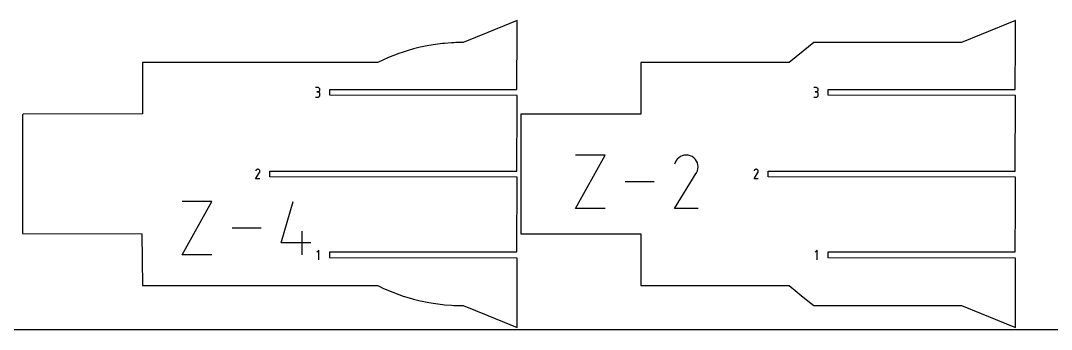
# Model space of a CAD drawing. Extents: x 0 to 3000, y 0 to 3000.
# Drawn here: x 831 to 1691, y 0 to 258 of the extents above; entities that cross this region are included whole.
import ezdxf

# ---------------------------------------------------------------- set-up
doc = ezdxf.new("R2010")
doc.units = 0

msp = doc.modelspace()

# ---------------------------------------------------------------- linework, layer by layer
at = {"layer": 'annotation', "color": 1}
for p, q in [((1078.87709, 201.890378), (1077.100594, 201.890378)), ((1078.87709, 198.337387), (1077.987588, 198.337387)), ((1077.987588, 198.337387), (1078.87709, 198.337387)), ((1079.196597, 201.8617), (1078.87709, 201.890378)), ((1078.87709, 198.337387), (1079.196597, 198.366072)), ((1079.196597, 198.308709), (1078.87709, 198.337387)), ((1078.87709, 198.337387), (1078.87709, 198.337387)), ((1079.497242, 201.779053), (1079.196597, 201.8617)), ((1079.196597, 198.366072), (1079.497242, 198.448767)), ((1079.497242, 198.226062), (1079.196597, 198.308709)), ((1079.774024, 201.647522), (1079.497242, 201.779053)), ((1079.497242, 198.448767), (1079.774024, 198.58043)), ((1079.774024, 198.09453), (1079.497242, 198.226062)), ((1080.021944, 201.472188), (1079.774024, 201.647522)), ((1079.774024, 198.58043), (1080.021944, 198.756018)), ((1080.021944, 197.919197), (1079.774024, 198.09453)), ((1080.236, 201.258135), (1080.021944, 201.472188)), ((1080.021944, 198.756018), (1080.236, 198.970491)), ((1080.236, 197.705144), (1080.021944, 197.919197)), ((1080.411193, 201.010446), (1080.236, 201.258135)), ((1080.236, 198.970491), (1080.411193, 199.218806)), ((1080.411193, 197.457454), (1080.236, 197.705144)), ((1080.542522, 200.734203), (1080.411193, 201.010446)), ((1080.411193, 199.218806), (1080.542522, 199.495923)), ((1080.624986, 200.434491), (1080.542522, 200.734203)), ((1080.542522, 199.495923), (1080.624986, 199.796798)), ((1080.653585, 200.116391), (1080.624986, 200.434491)), ((1080.624986, 199.796798), (1080.653585, 200.116391)), ((1080.653585, 200.116391), (1080.653585, 200.116391)), ((1494.428324, 201.890378), (1492.651829, 201.890378)), ((1494.428324, 198.337387), (1493.538822, 198.337387)), ((1493.538822, 198.337387), (1494.428324, 198.337387)), ((1494.747831, 201.8617), (1494.428324, 201.890378)), ((1494.428324, 198.337387), (1494.747831, 198.366072)), ((1494.747831, 198.308709), (1494.428324, 198.337387)), ((1494.428324, 198.337387), (1494.428324, 198.337387)), ((1495.048476, 201.779053), (1494.747831, 201.8617)), ((1494.747831, 198.366072), (1495.048476, 198.448767)), ((1495.048476, 198.226062), (1494.747831, 198.308709)), ((1495.325259, 201.647522), (1495.048476, 201.779053)), ((1495.048476, 198.448767), (1495.325259, 198.580429)), ((1495.325259, 198.09453), (1495.048476, 198.226062)), ((1495.573179, 201.472188), (1495.325259, 201.647522)), ((1495.325259, 198.580429), (1495.573179, 198.756018)), ((1495.573179, 197.919196), (1495.325259, 198.09453)), ((1495.787235, 201.258135), (1495.573179, 201.472188)), ((1495.573179, 198.756018), (1495.787235, 198.970491)), ((1495.787235, 197.705143), (1495.573179, 197.919196)), ((1495.962428, 201.010446), (1495.787235, 201.258135)), ((1495.787235, 198.970491), (1495.962428, 199.218806)), ((1495.962428, 197.457454), (1495.787235, 197.705143)), ((1496.093757, 200.734203), (1495.962428, 201.010446)), ((1495.962428, 199.218806), (1496.093757, 199.495923)), ((1496.176221, 200.434491), (1496.093757, 200.734203)), ((1496.093757, 199.495923), (1496.176221, 199.796798)), ((1496.20482, 200.116391), (1496.176221, 200.434491)), ((1496.176221, 199.796798), (1496.20482, 200.116391)), ((1496.20482, 200.116391), (1496.20482, 200.116391)), ((1077.100594, 193.899911), (1078.87709, 193.899911)), ((1078.87709, 193.899911), (1079.196597, 193.928573)), ((1078.87709, 193.899911), (1078.87709, 193.899911)), ((1079.196597, 193.928573), (1079.497242, 194.011178)), ((1079.497242, 194.011178), (1079.774024, 194.142656)), ((1079.774024, 194.142656), (1080.021944, 194.317936)), ((1080.021944, 194.317936), (1080.236, 194.531948)), ((1080.236, 194.531948), (1080.411193, 194.77962)), ((1080.542522, 197.181212), (1080.411193, 197.457454)), ((1080.411193, 194.77962), (1080.542522, 195.055883)), ((1080.624986, 196.8815), (1080.542522, 197.181212)), ((1080.542522, 195.055883), (1080.624986, 195.355666)), ((1080.653585, 196.5634), (1080.624986, 196.8815)), ((1080.624986, 195.355666), (1080.653585, 195.673898)), ((1080.653585, 195.673898), (1080.653585, 196.5634)), ((1080.653585, 196.5634), (1080.653585, 196.5634)), ((1492.651829, 193.899911), (1494.428324, 193.899911)), ((1494.428324, 193.899911), (1494.747831, 193.928572)), ((1494.428324, 193.899911), (1494.428324, 193.899911)), ((1494.747831, 193.928572), (1495.048476, 194.011178)), ((1495.048476, 194.011178), (1495.325259, 194.142656)), ((1495.325259, 194.142656), (1495.573179, 194.317936)), ((1495.573179, 194.317936), (1495.787235, 194.531948)), ((1495.787235, 194.531948), (1495.962428, 194.77962)), ((1496.093757, 197.181212), (1495.962428, 197.457454)), ((1495.962428, 194.77962), (1496.093757, 195.055883)), ((1496.176221, 196.881499), (1496.093757, 197.181212)), ((1496.093757, 195.055883), (1496.176221, 195.355666)), ((1496.20482, 196.5634), (1496.176221, 196.881499)), ((1496.176221, 195.355666), (1496.20482, 195.673898)), ((1496.20482, 195.673898), (1496.20482, 196.5634)), ((1496.20482, 196.5634), (1496.20482, 196.5634)), ((1293.735345, 100.989762), (1318.466737, 145.530849)), ((1318.466737, 145.530849), (1293.735345, 145.530849)), ((1377.55701, 140.578063), (1376.258151, 138.086488)), ((1378.58776, 142.039681), (1377.55701, 140.578063)), ((1379.824428, 143.259793), (1378.58776, 142.039681)), ((1381.229404, 144.228628), (1379.824428, 143.259793)), ((1382.765075, 144.936414), (1381.229404, 144.228628)), ((1384.393832, 145.373383), (1382.765075, 144.936414)), ((1386.078063, 145.529763), (1384.393832, 145.373383)), ((1387.780157, 145.395783), (1386.078063, 145.529763)), ((1389.462503, 144.961672), (1387.780157, 145.395783)), ((1391.08749, 144.217662), (1389.462503, 144.961672)), ((1392.540866, 143.185624), (1391.08749, 144.217662)), ((1391.08749, 144.217662), (1391.08749, 144.217662)), ((1393.756047, 141.947186), (1392.540866, 143.185624)), ((1394.722226, 140.540303), (1393.756047, 141.947186)), ((1395.428599, 139.00293), (1394.722226, 140.540303)), ((1395.864361, 137.373023), (1395.428599, 139.00293)), ((1027.100588, 125.704263), (1030.383668, 130.989601)), ((1027.338892, 132.814761), (1027.105605, 132.367251)), ((1027.524024, 133.077282), (1027.338892, 132.814761)), ((1027.746142, 133.296425), (1027.524024, 133.077282)), ((1027.998489, 133.470437), (1027.746142, 133.296425)), ((1028.27431, 133.597562), (1027.998489, 133.470437)), ((1028.56685, 133.676046), (1028.27431, 133.597562)), ((1028.869354, 133.704133), (1028.56685, 133.676046)), ((1029.175066, 133.680069), (1028.869354, 133.704133)), ((1029.477231, 133.602099), (1029.175066, 133.680069)), ((1029.769094, 133.468468), (1029.477231, 133.602099)), ((1030.030134, 133.283104), (1029.769094, 133.468468)), ((1029.769094, 133.468468), (1029.769094, 133.468468)), ((1030.248392, 133.060669), (1030.030134, 133.283104)), ((1030.421927, 132.807979), (1030.248392, 133.060669)), ((1030.383668, 130.989601), (1030.387593, 130.994458)), ((1030.383668, 130.989601), (1030.383668, 130.989601)), ((1030.387593, 130.994458), (1030.391357, 130.999356)), ((1030.391357, 130.999356), (1030.394984, 131.004336)), ((1030.394984, 131.004336), (1030.3985, 131.009441)), ((1030.3985, 131.009441), (1030.401929, 131.01471)), ((1030.401929, 131.01471), (1030.405297, 131.020186)), ((1030.405297, 131.020186), (1030.408627, 131.02591)), ((1030.408627, 131.02591), (1030.411945, 131.031922)), ((1030.411945, 131.031922), (1030.415275, 131.038266)), ((1030.415275, 131.038266), (1030.550832, 131.329319)), ((1030.415275, 131.038266), (1030.415275, 131.038266)), ((1030.548798, 132.531852), (1030.421927, 132.807979)), ((1030.627065, 132.239106), (1030.548798, 132.531852)), ((1030.550832, 131.329319), (1030.630023, 131.631022)), ((1030.654787, 131.936557), (1030.627065, 132.239106)), ((1030.630023, 131.631022), (1030.654787, 131.936557)), ((1376.230219, 100.9894), (1394.509215, 130.416237)), ((1394.509215, 130.416237), (1394.531067, 130.443277)), ((1394.509215, 130.416237), (1394.509215, 130.416237)), ((1394.531067, 130.443277), (1394.552022, 130.470547)), ((1394.552022, 130.470547), (1394.572218, 130.498276)), ((1394.572218, 130.498276), (1394.591794, 130.526695)), ((1394.591794, 130.526695), (1394.610887, 130.556034)), ((1394.610887, 130.556034), (1394.629635, 130.586522)), ((1394.629635, 130.586522), (1394.648176, 130.618389)), ((1394.648176, 130.618389), (1394.666648, 130.651866)), ((1394.666648, 130.651866), (1394.68519, 130.687182)), ((1394.68519, 130.687182), (1395.439925, 132.307663)), ((1394.68519, 130.687182), (1394.68519, 130.687182)), ((1395.439925, 132.307663), (1395.880829, 133.987434)), ((1396.018706, 135.688539), (1395.864361, 137.373023)), ((1395.880829, 133.987434), (1396.018706, 135.688539)), ((1442.651823, 125.704263), (1445.934903, 130.989601)), ((1442.890127, 132.814761), (1442.65684, 132.367251)), ((1443.075259, 133.077282), (1442.890127, 132.814761)), ((1443.297377, 133.296425), (1443.075259, 133.077282)), ((1443.549723, 133.470437), (1443.297377, 133.296425)), ((1443.825545, 133.597562), (1443.549723, 133.470437)), ((1444.118085, 133.676046), (1443.825545, 133.597562)), ((1444.420588, 133.704133), (1444.118085, 133.676046)), ((1444.726301, 133.680069), (1444.420588, 133.704133)), ((1445.028466, 133.602099), (1444.726301, 133.680069)), ((1445.320329, 133.468467), (1445.028466, 133.602099)), ((1445.581369, 133.283104), (1445.320329, 133.468467)), ((1445.320329, 133.468467), (1445.320329, 133.468467)), ((1445.799627, 133.060669), (1445.581369, 133.283104)), ((1445.973162, 132.807979), (1445.799627, 133.060669)), ((1445.934903, 130.989601), (1445.938828, 130.994458)), ((1445.934903, 130.989601), (1445.934903, 130.989601)), ((1445.938828, 130.994458), (1445.942591, 130.999356)), ((1445.942591, 130.999356), (1445.946219, 131.004336)), ((1445.946219, 131.004336), (1445.949735, 131.00944)), ((1445.949735, 131.00944), (1445.953164, 131.01471)), ((1445.953164, 131.01471), (1445.956532, 131.020186)), ((1445.956532, 131.020186), (1445.959862, 131.02591)), ((1445.959862, 131.02591), (1445.963179, 131.031922)), ((1445.963179, 131.031922), (1445.96651, 131.038265)), ((1445.96651, 131.038265), (1446.102067, 131.329319)), ((1445.96651, 131.038265), (1445.96651, 131.038265)), ((1446.100033, 132.531852), (1445.973162, 132.807979)), ((1446.1783, 132.239106), (1446.100033, 132.531852)), ((1446.102067, 131.329319), (1446.181258, 131.631022)), ((1446.206022, 131.936556), (1446.1783, 132.239106)), ((1446.181258, 131.631022), (1446.206022, 131.936556)), ((1030.653579, 125.704263), (1027.100588, 125.704263)), ((1359.528139, 123.260305), (1335.173835, 123.260305)), ((1446.204814, 125.704263), (1442.651823, 125.704263)), ((965.928979, 62.325624), (990.660371, 106.866711)), ((990.660371, 106.866711), (965.928979, 106.866711)), ((1048.420491, 72.227678), (1058.297406, 106.866711)), ((1318.466737, 100.989762), (1293.735345, 100.989762)), ((1396.011981, 100.9894), (1376.230219, 100.9894)), ((1031.721773, 84.596168), (1007.367469, 84.596168)), ((1065.738611, 62.325624), (1065.738611, 82.107386)), ((1073.151884, 72.227678), (1048.420491, 72.227678)), ((990.660371, 62.325624), (965.928979, 62.325624)), ((1079.766592, 66.17757), (1077.988089, 64.398565)), ((1079.766592, 58.17757), (1079.766592, 66.17757)), ((1495.317827, 66.177569), (1493.539324, 64.398565)), ((1495.317827, 58.177569), (1495.317827, 66.177569))]:
    msp.add_line(p, q, dxfattribs=at)
at = {"layer": 'boundary', "color": 5}
for p, q in [((1245.066204, 257.821157), (1220.713536, 247.885235)), ((1244.871204, 200.34966), (1245.066203, 249.428204)), ((1245.066203, 249.428204), (1245.066204, 257.821157)), ((1660.617438, 257.821157), (1632.158198, 246.209749)), ((1660.617438, 239.180743), (1660.617438, 257.821157)), ((1220.713536, 247.885235), (1200.207423, 239.518713)), ((1632.158198, 246.209749), (1615.758659, 239.518714)), ((1155.176239, 233.185624), (1149.975437, 231.536481)), ((1158.790144, 234.145697), (1155.176239, 233.185624)), ((1164.217912, 235.51598), (1158.790144, 234.145697)), ((1166.032341, 235.913375), (1164.217912, 235.51598)), ((1171.605149, 236.975395), (1166.032341, 235.913375)), ((1173.434655, 237.320411), (1171.605149, 236.975395)), ((1175.245271, 237.60804), (1173.434655, 237.320411)), ((1180.959348, 238.355015), (1175.245271, 237.60804)), ((1182.7802, 238.590559), (1180.959348, 238.355015)), ((1184.588253, 238.772046), (1182.7802, 238.590559)), ((1190.39441, 239.191219), (1184.588253, 238.772046)), ((1192.208007, 239.320796), (1190.39441, 239.191219)), ((1194.014639, 239.39818), (1192.208007, 239.320796)), ((1195.819676, 239.423898), (1194.014639, 239.39818)), ((1197.124599, 239.456949), (1195.819676, 239.423898)), ((1200.207423, 239.518713), (1197.124599, 239.456949)), ((1483.712989, 232.432625), (1471.891633, 222.786443)), ((1492.396959, 239.518714), (1483.712989, 232.432625)), ((1542.762957, 239.518714), (1492.396959, 239.518714)), ((1615.758659, 239.518714), (1542.762957, 239.518714)), ((1660.422439, 200.34966), (1660.617438, 239.180743)), ((1133.191069, 224.882038), (1129.547459, 223.161587)), ((1137.797548, 226.993599), (1133.191069, 224.882038)), ((1141.427953, 228.441574), (1137.797548, 226.993599)), ((1146.354718, 230.340305), (1141.427953, 228.441574)), ((1149.975437, 231.536481), (1146.354718, 230.340305)), ((967.095269, 222.786443), (932.689982, 222.786443)), ((932.689982, 222.786443), (932.689983, 179.857098)), ((983.147472, 222.786443), (967.095269, 222.786443)), ((1110.61688, 222.786443), (983.147472, 222.786443)), ((1128.803, 222.786443), (1110.61688, 222.786443)), ((1129.547459, 223.161587), (1128.803, 222.786443)), ((1419.525891, 222.786443), (1348.241217, 222.786443)), ((1348.241217, 222.786443), (1348.241217, 210.03674)), ((1471.891633, 222.786443), (1419.525891, 222.786443)), ((1348.241217, 210.03674), (1348.241218, 179.690782)), ((1088.928093, 195.44966), (1088.928093, 200.34966)), ((1088.928093, 200.34966), (1244.871204, 200.34966)), ((1504.479328, 195.44966), (1504.479328, 200.34966)), ((1504.479328, 200.34966), (1660.422439, 200.34966)), ((1245.066203, 195.19966), (1088.928093, 195.44966)), ((1245.066204, 187.880015), (1245.066203, 195.19966)), ((1660.617438, 195.19966), (1504.479328, 195.44966)), ((1660.422439, 132.154328), (1660.617438, 195.19966)), ((1244.871204, 132.154329), (1245.066204, 187.880015)), ((832.68997, 179.229534), (832.689969, 80.152206)), ((833.151343, 179.690782), (832.68997, 179.229534)), ((932.689983, 179.857098), (833.151343, 179.690782)), ((1332.423482, 179.690782), (1248.241205, 179.690782)), ((1248.241205, 179.690782), (1248.241205, 163.877333)), ((1348.241218, 179.690782), (1332.423482, 179.690782)), ((1248.241205, 163.877333), (1248.241204, 95.508529)), ((1038.928087, 127.254329), (1038.928087, 132.154329)), ((1038.928087, 132.154329), (1244.871204, 132.154329)), ((1454.479322, 127.254328), (1454.479322, 132.154328)), ((1454.479322, 132.154328), (1660.422439, 132.154328)), ((1245.066204, 127.004328), (1038.928087, 127.254329)), ((1244.871204, 64.62757), (1245.066204, 127.004328)), ((1660.617438, 127.004328), (1454.479322, 127.254328)), ((1660.617438, 102.484674), (1660.617438, 127.004328)), ((1248.241204, 95.508529), (1248.241205, 79.690817)), ((1660.422439, 64.62757), (1660.617438, 102.484674)), ((832.689969, 80.152206), (932.228608, 79.690817)), ((932.228608, 79.690817), (932.689983, 36.622322)), ((1248.241205, 79.690817), (1264.058941, 79.690817)), ((1264.058941, 79.690817), (1348.241218, 79.690817)), ((1348.241218, 79.690817), (1348.241218, 49.363988)), ((1088.928093, 59.72757), (1088.928093, 64.62757)), ((1088.928093, 64.62757), (1244.871204, 64.62757)), ((1504.479329, 59.727569), (1504.479328, 64.62757)), ((1504.479328, 64.62757), (1660.422439, 64.62757)), ((1245.066204, 59.477569), (1088.928093, 59.72757)), ((1245.066204, 9.980453), (1245.066204, 59.477569)), ((1660.617439, 59.477569), (1504.479329, 59.727569)), ((1660.617439, 20.227913), (1660.617439, 59.477569)), ((1348.241218, 49.363988), (1348.241218, 36.622322)), ((932.689983, 36.622322), (967.095269, 36.622322)), ((967.095269, 36.622322), (983.147472, 36.622322)), ((983.147472, 36.622322), (1110.61688, 36.622322)), ((1110.61688, 36.622322), (1128.803, 36.622322)), ((1128.803, 36.622322), (1129.547459, 36.247234)), ((1129.547459, 36.247234), (1133.191069, 34.526785)), ((1133.191069, 34.526785), (1137.797548, 32.415106)), ((1348.241218, 36.622322), (1419.525891, 36.622322)), ((1419.525891, 36.622322), (1471.891632, 36.622322)), ((1471.891632, 36.622322), (1483.712988, 26.976134)), ((1137.797548, 32.415106), (1141.427953, 30.967083)), ((1141.427953, 30.967083), (1146.354718, 29.068351)), ((1146.354718, 29.068351), (1149.975438, 27.872221)), ((1149.975438, 27.872221), (1155.17624, 26.223079)), ((1155.17624, 26.223079), (1158.790143, 25.262959)), ((1483.712988, 26.976134), (1492.396959, 19.89004)), ((1158.790143, 25.262959), (1164.217912, 23.892677)), ((1164.217912, 23.892677), (1166.032341, 23.49532)), ((1166.032341, 23.49532), (1171.60515, 22.4333)), ((1171.60515, 22.4333), (1173.434655, 22.088288)), ((1173.434655, 22.088288), (1175.24527, 21.800616)), ((1175.24527, 21.800616), (1180.959348, 21.053709)), ((1180.959348, 21.053709), (1182.7802, 20.818165)), ((1182.7802, 20.818165), (1184.588253, 20.636763)), ((1184.588253, 20.636763), (1190.39441, 20.217523)), ((1190.39441, 20.217523), (1192.208007, 20.087861)), ((1192.208007, 20.087861), (1194.014639, 20.01052)), ((1194.014639, 20.01052), (1197.698625, 19.925813)), ((1197.698625, 19.925813), (1200.207423, 19.89004)), ((1200.207423, 19.89004), (1220.713535, 11.523474)), ((1492.396959, 19.89004), (1565.39266, 19.89004)), ((1565.39266, 19.89004), (1615.758658, 19.89004)), ((1615.758658, 19.89004), (1632.158198, 13.198971)), ((1660.617439, 1.5875), (1660.617439, 20.227913)), ((1220.713535, 11.523474), (1245.066204, 1.5875)), ((1245.066204, 1.5875), (1245.066204, 9.980453)), ((1632.158198, 13.198971), (1660.617439, 1.5875))]:
    msp.add_line(p, q, dxfattribs=at)
at = {"layer": 'frame', "color": 5}
msp.add_line((0, 0), (3000, 0), dxfattribs=at)

doc.saveas('drawing.dxf')
